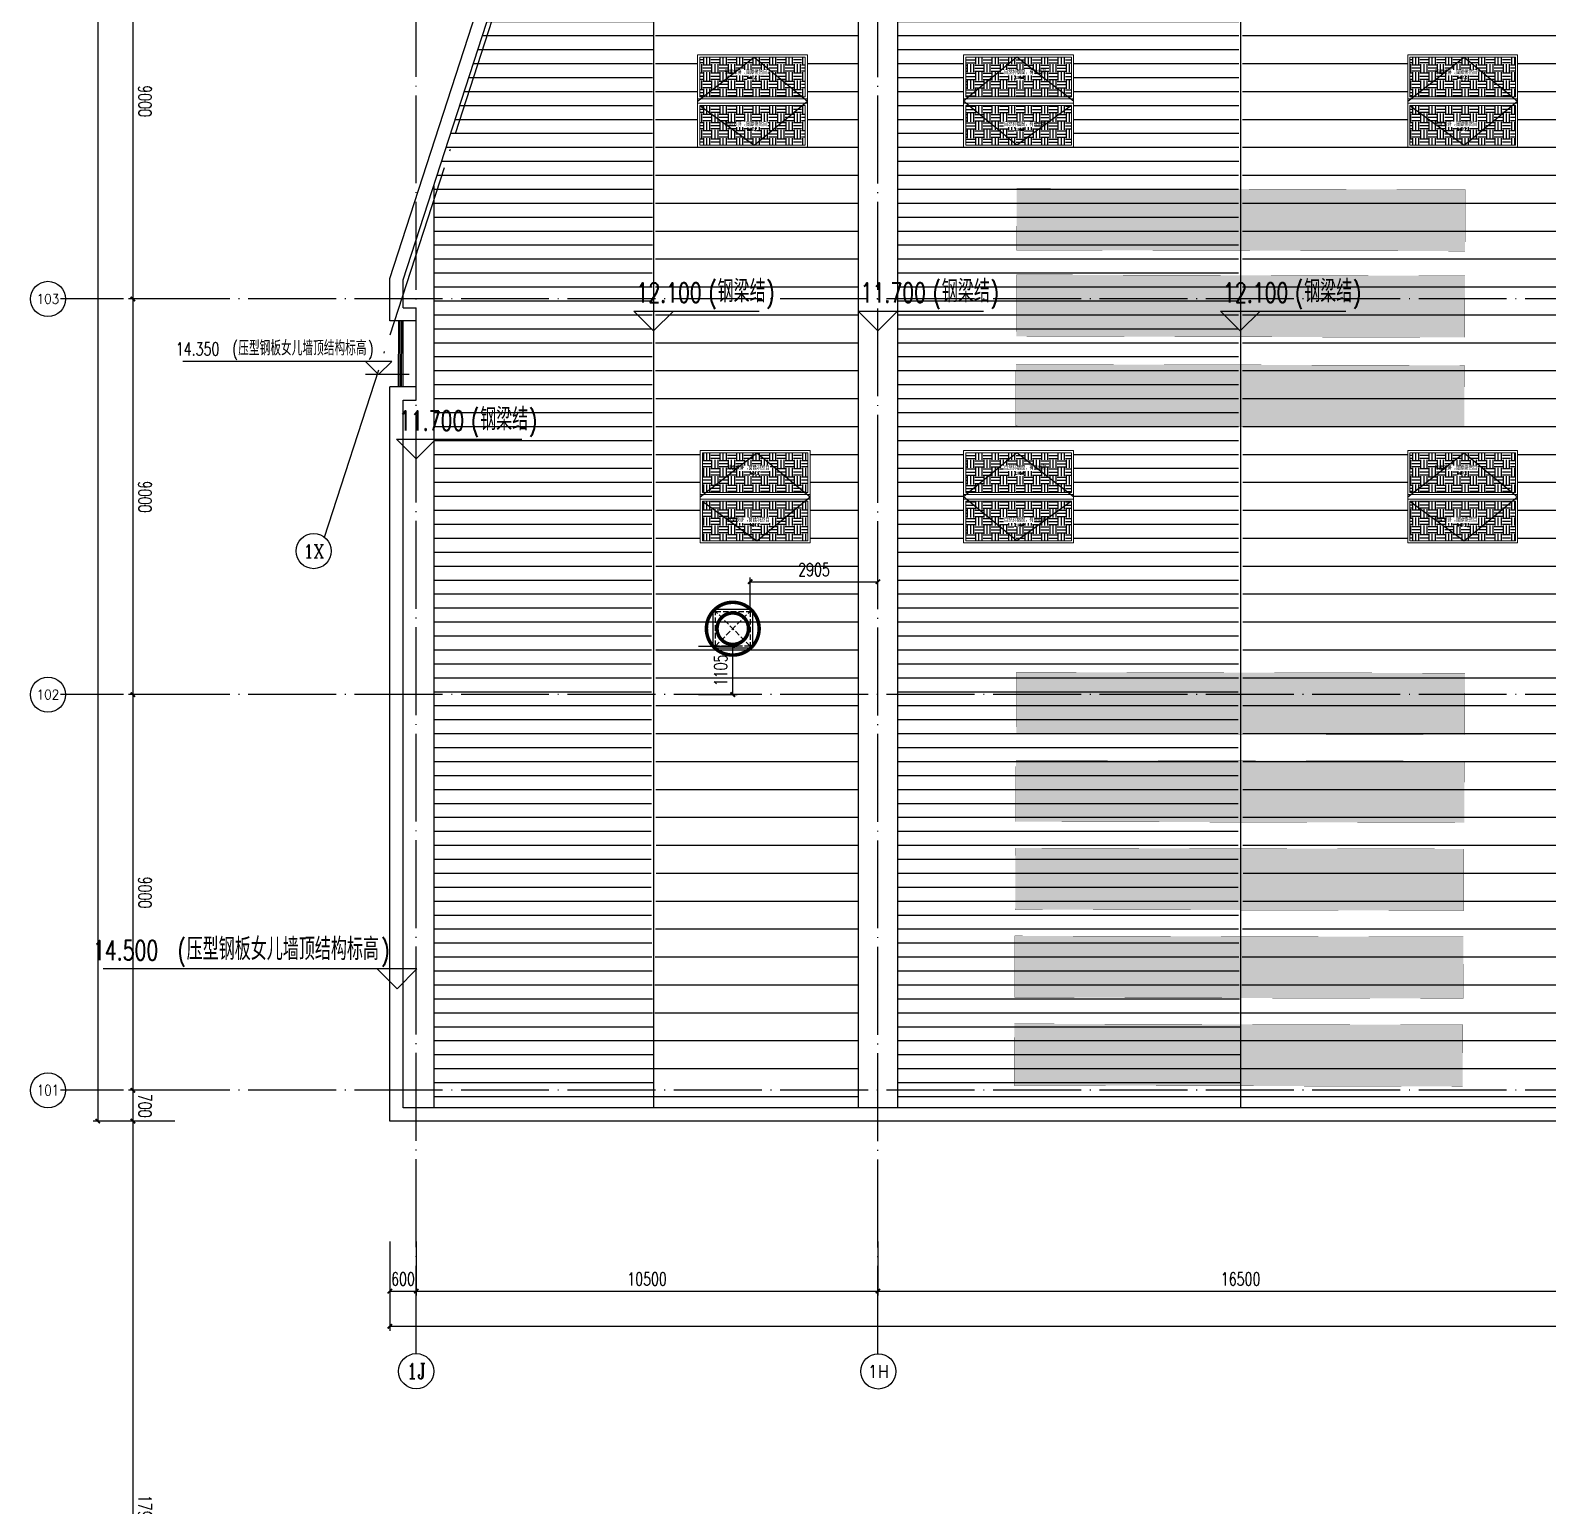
# Model space of a CAD drawing. Extents: x -555607 to 460190, y 498714 to 1664455.
# Drawn here: x 237270 to 271779, y 732373 to 765930 of the extents above; entities that cross this region are included whole.
import ezdxf
from ezdxf.enums import TextEntityAlignment as Align

# ---------------------------------------------------------------- set-up
doc = ezdxf.new("R2010")
doc.units = 0
doc.header["$LTSCALE"] = 1000
doc.header["$MEASUREMENT"] = 0
for name, pattern in [('DASH', [0.35, 0.25, -0.1]), ('DOTE', [2.42, 2, -0.2, 0.02, -0.2]), ('HIDDEN', [9.525, 6.35, -3.175])]:
    doc.linetypes.add(name, pattern=pattern)
doc.layers.get('Defpoints').update_dxf_attribs({"color": 210})
for name, color, linetype in [('99平面图例外参$0$A-HATCH-2', 251, 'Continuous'), ('A-AXIS-D', 1, 'Continuous'), ('A-AXIS-DOTE', 14, 'DOTE'), ('A-AXIS-DP', 126, 'Continuous'), ('A-AXIS-SYMB', 3, 'Continuous'), ('A-HATCH-2', 251, 'Continuous'), ('A-LIN-V', 9, 'Continuous'), ('A-SFCE', 30, 'Continuous'), ('A-WINDOW', 8, 'Continuous'), ('E-电气标注', 84, 'Continuous'), ('SPACE', 7, 'Continuous'), ('SPACE_HATCH', 8, 'Continuous'), ('参考线', 8, 'Continuous'), ('外框', 1, 'HIDDEN'), ('暖通', 7, 'Continuous')]:
    doc.layers.add(name, color=color, linetype=linetype)
doc.layers.add('成型线', color=3, linetype='Continuous', lineweight=18)
doc.styles.add('_TCH_AXIS', font='COMPLEX', dxfattribs={"bigfont": 'GBCBIG'})
doc.styles.add('_TCH_DIM', font='SIMPLEX', dxfattribs={"bigfont": 'GBCBIG'})
doc.styles.add('_TCH_DIM_T3', font='SIMPLEX', dxfattribs={"width": 0.705882, "bigfont": 'GBCBIG'})
doc.styles.add('_TCH_SPACE', font='SIMPLEX', dxfattribs={"height": 5, "bigfont": 'GBCBIG'})
doc.dimstyles.new('_TCH_ARCH&&100', dxfattribs={"dimtxt": 297.5, "dimasz": 100, "dimexe": 100, "dimexo": 100, "dimgap": 126.25, "dimtad": 1, "dimdec": 0, "dimzin": 0, "dimdsep": 46, "dimtxsty": '_TCH_DIM_T3', "dimblk": 'ARCHTICK', "dimcen": 0.09, "dimclrt": 7, "dimazin": 2, "dimtfac": 1, "dimtdec": 0, "dimtix": 1, "dimtmove": 2, "dimatfit": 3, "dimfxl": 100, "dimtolj": 1, "dimtzin": 0, "dimarcsym": 0})
pattern_1 = [(180, (0, 0), (-3e-14, -317.5), [])]
pattern_2 = [(180, (0, 0), (-6e-14, -635), [])]
pattern_3 = [(0, (0, 0), (187.5, 187.5), [187.5, -187.5]), (0, (0, 70.31), (187.5, 187.5), [187.5, -187.5]), (0, (0, 140.62), (187.5, 187.5), [187.5, -187.5]), (90, (23.44, 164.06), (-187.5, 187.5), [187.5, -187.5]), (90, (93.75, 164.06), (-187.5, 187.5), [187.5, -187.5]), (90, (164.06, 164.06), (-187.5, 187.5), [187.5, -187.5])]

# ---------------------------------------------------------------- blocks, each defined once
blk = doc.blocks.new('_ArchTick')
at = {"color": 0, "linetype": 'ByBlock', "const_width": 0.4}
blk.add_lwpolyline([(-0.5, -0.5), (0.5, 0.5)], dxfattribs=at)
blk = doc.blocks.new('*D384')
at = {"layer": 'A-AXIS-D', "color": 0, "lineweight": -2, "transparency": 16777216}
for p, q in [((240560, 741120), (239502, 741120)), ((239602, 741120), (239602, 723220)), ((240560, 723220), (239502, 723220))]:
    blk.add_line(p, q, dxfattribs=at)
at = {"layer": 'Defpoints', "color": 0, "transparency": 16777216}
for p in [(240660, 741120), (239602, 723220), (240660, 723220)]:
    blk.add_point(p, dxfattribs=at)
at = {"layer": 'A-AXIS-D', "color": 0, "lineweight": -2, "transparency": 16777216, "xscale": 100, "yscale": 100, "zscale": 100}
for p, rotation in [((239602, 741120), 90), ((239602, 723220), 270)]:
    blk.add_blockref('_ArchTick', p, dxfattribs=dict(at, rotation=rotation))
at = {"layer": 'A-AXIS-D', "color": 7, "transparency": 16777216, "insert": (239877, 732170), "char_height": 297.5, "attachment_point": 5, "rotation": 270, "style": '_TCH_DIM_T3'}
blk.add_mtext('\\A1;17900', dxfattribs=at)
blk = doc.blocks.new('*D385')
at = {"layer": 'A-AXIS-D', "color": 0, "lineweight": -2, "transparency": 16777216}
for p, q in [((240560, 741820), (239502, 741820)), ((239602, 741820), (239602, 741120)), ((240560, 741120), (239502, 741120))]:
    blk.add_line(p, q, dxfattribs=at)
at = {"layer": 'Defpoints', "color": 0, "transparency": 16777216}
for p in [(240660, 741820), (239602, 741120), (240660, 741120)]:
    blk.add_point(p, dxfattribs=at)
at = {"layer": 'A-AXIS-D', "color": 0, "lineweight": -2, "transparency": 16777216, "xscale": 100, "yscale": 100, "zscale": 100}
for p, rotation in [((239602, 741820), 90), ((239602, 741120), 270)]:
    blk.add_blockref('_ArchTick', p, dxfattribs=dict(at, rotation=rotation))
at = {"layer": 'A-AXIS-D', "color": 7, "transparency": 16777216, "insert": (239877, 741470), "char_height": 297.5, "attachment_point": 5, "rotation": 270, "style": '_TCH_DIM_T3'}
blk.add_mtext('\\A1;700', dxfattribs=at)
blk = doc.blocks.new('*D386')
at = {"layer": 'A-AXIS-D', "color": 0, "lineweight": -2, "transparency": 16777216}
for p, q in [((240560, 750820), (239502, 750820)), ((239602, 750820), (239602, 741820)), ((240560, 741820), (239502, 741820))]:
    blk.add_line(p, q, dxfattribs=at)
at = {"layer": 'Defpoints', "color": 0, "transparency": 16777216}
for p in [(240660, 750820), (239602, 741820), (240660, 741820)]:
    blk.add_point(p, dxfattribs=at)
at = {"layer": 'A-AXIS-D', "color": 0, "lineweight": -2, "transparency": 16777216, "xscale": 100, "yscale": 100, "zscale": 100}
for p, rotation in [((239602, 750820), 90), ((239602, 741820), 270)]:
    blk.add_blockref('_ArchTick', p, dxfattribs=dict(at, rotation=rotation))
at = {"layer": 'A-AXIS-D', "color": 7, "transparency": 16777216, "insert": (239877, 746320), "char_height": 297.5, "attachment_point": 5, "rotation": 270, "style": '_TCH_DIM_T3'}
blk.add_mtext('\\A1;9000', dxfattribs=at)
blk = doc.blocks.new('*D387')
at = {"layer": 'A-AXIS-D', "color": 0, "lineweight": -2, "transparency": 16777216}
for p, q in [((240560, 759820), (239502, 759820)), ((239602, 759820), (239602, 750820)), ((240560, 750820), (239502, 750820))]:
    blk.add_line(p, q, dxfattribs=at)
at = {"layer": 'Defpoints', "color": 0, "transparency": 16777216}
for p in [(240660, 759820), (239602, 750820), (240660, 750820)]:
    blk.add_point(p, dxfattribs=at)
at = {"layer": 'A-AXIS-D', "color": 0, "lineweight": -2, "transparency": 16777216, "xscale": 100, "yscale": 100, "zscale": 100}
for p, rotation in [((239602, 759820), 90), ((239602, 750820), 270)]:
    blk.add_blockref('_ArchTick', p, dxfattribs=dict(at, rotation=rotation))
at = {"layer": 'A-AXIS-D', "color": 7, "transparency": 16777216, "insert": (239877, 755320), "char_height": 297.5, "attachment_point": 5, "rotation": 270, "style": '_TCH_DIM_T3'}
blk.add_mtext('\\A1;9000', dxfattribs=at)
blk = doc.blocks.new('*D388')
at = {"layer": 'A-AXIS-D', "color": 0, "lineweight": -2, "transparency": 16777216}
for p, q in [((240560, 768820), (239502, 768820)), ((239602, 768820), (239602, 759820)), ((240560, 759820), (239502, 759820))]:
    blk.add_line(p, q, dxfattribs=at)
at = {"layer": 'Defpoints', "color": 0, "transparency": 16777216}
for p in [(240660, 768820), (239602, 759820), (240660, 759820)]:
    blk.add_point(p, dxfattribs=at)
at = {"layer": 'A-AXIS-D', "color": 0, "lineweight": -2, "transparency": 16777216, "xscale": 100, "yscale": 100, "zscale": 100}
for p, rotation in [((239602, 768820), 90), ((239602, 759820), 270)]:
    blk.add_blockref('_ArchTick', p, dxfattribs=dict(at, rotation=rotation))
at = {"layer": 'A-AXIS-D', "color": 7, "transparency": 16777216, "insert": (239877, 764320), "char_height": 297.5, "attachment_point": 5, "rotation": 270, "style": '_TCH_DIM_T3'}
blk.add_mtext('\\A1;9000', dxfattribs=at)
blk = doc.blocks.new('*D377')
at = {"layer": 'A-AXIS-D', "color": 0, "lineweight": -2, "transparency": 16777216}
for p, q in [((240460, 832520), (238701.739936, 832520)), ((238801.739936, 832520), (238801.739936, 741120)), ((240460, 741120), (238701.739936, 741120))]:
    blk.add_line(p, q, dxfattribs=at)
at = {"layer": 'Defpoints', "color": 0, "transparency": 16777216}
for p in [(240560, 832520), (238801.739936, 741120), (240560, 741120)]:
    blk.add_point(p, dxfattribs=at)
at = {"layer": 'A-AXIS-D', "color": 0, "lineweight": -2, "transparency": 16777216, "xscale": 100, "yscale": 100, "zscale": 100}
for p, rotation in [((238801.739936, 832520), 90), ((238801.739936, 741120), 270)]:
    blk.add_blockref('_ArchTick', p, dxfattribs=dict(at, rotation=rotation))
at = {"layer": 'A-AXIS-D', "color": 7, "transparency": 16777216, "insert": (239076.739936, 786820), "char_height": 297.5, "attachment_point": 5, "rotation": 270, "style": '_TCH_DIM_T3'}
blk.add_mtext('\\A1;91400', dxfattribs=at)
blk = doc.blocks.new('*D379')
at = {"layer": 'A-AXIS-D', "color": 0, "lineweight": -2, "transparency": 16777216}
for p, q in [((245446, 738380), (245446, 737153)), ((246046, 738380), (246046, 737153)), ((245446, 737253), (246046, 737253))]:
    blk.add_line(p, q, dxfattribs=at)
at = {"layer": 'Defpoints', "color": 0, "transparency": 16777216}
for p in [(245446, 738480), (246046, 738480), (246046, 737253)]:
    blk.add_point(p, dxfattribs=at)
at = {"layer": 'A-AXIS-D', "color": 0, "lineweight": -2, "transparency": 16777216, "xscale": 100, "yscale": 100, "zscale": 100, "rotation": 180}
blk.add_blockref('_ArchTick', (245446, 737253), dxfattribs=at)
at = {"layer": 'A-AXIS-D', "color": 0, "lineweight": -2, "transparency": 16777216, "xscale": 100, "yscale": 100, "zscale": 100}
blk.add_blockref('_ArchTick', (246046, 737253), dxfattribs=at)
at = {"layer": 'A-AXIS-D', "color": 7, "transparency": 16777216, "insert": (245746, 737528), "char_height": 297.5, "attachment_point": 5, "style": '_TCH_DIM_T3'}
blk.add_mtext('\\A1;600', dxfattribs=at)
blk = doc.blocks.new('*D380')
at = {"layer": 'A-AXIS-D', "color": 0, "lineweight": -2, "transparency": 16777216}
for p, q in [((246046, 738380), (246046, 737153)), ((256546, 738380), (256546, 737153)), ((246046, 737253), (256546, 737253))]:
    blk.add_line(p, q, dxfattribs=at)
at = {"layer": 'Defpoints', "color": 0, "transparency": 16777216}
for p in [(246046, 738480), (256546, 738480), (256546, 737253)]:
    blk.add_point(p, dxfattribs=at)
at = {"layer": 'A-AXIS-D', "color": 0, "lineweight": -2, "transparency": 16777216, "xscale": 100, "yscale": 100, "zscale": 100, "rotation": 180}
blk.add_blockref('_ArchTick', (246046, 737253), dxfattribs=at)
at = {"layer": 'A-AXIS-D', "color": 0, "lineweight": -2, "transparency": 16777216, "xscale": 100, "yscale": 100, "zscale": 100}
blk.add_blockref('_ArchTick', (256546, 737253), dxfattribs=at)
at = {"layer": 'A-AXIS-D', "color": 7, "transparency": 16777216, "insert": (251296, 737528), "char_height": 297.5, "attachment_point": 5, "style": '_TCH_DIM_T3'}
blk.add_mtext('\\A1;10500', dxfattribs=at)
blk = doc.blocks.new('*D381')
at = {"layer": 'A-AXIS-D', "color": 0, "lineweight": -2, "transparency": 16777216}
for p, q in [((256546, 738380), (256546, 737153)), ((273046, 738380), (273046, 737153)), ((256546, 737253), (273046, 737253))]:
    blk.add_line(p, q, dxfattribs=at)
at = {"layer": 'Defpoints', "color": 0, "transparency": 16777216}
for p in [(256546, 738480), (273046, 738480), (273046, 737253)]:
    blk.add_point(p, dxfattribs=at)
at = {"layer": 'A-AXIS-D', "color": 0, "lineweight": -2, "transparency": 16777216, "xscale": 100, "yscale": 100, "zscale": 100, "rotation": 180}
blk.add_blockref('_ArchTick', (256546, 737253), dxfattribs=at)
at = {"layer": 'A-AXIS-D', "color": 0, "lineweight": -2, "transparency": 16777216, "xscale": 100, "yscale": 100, "zscale": 100}
blk.add_blockref('_ArchTick', (273046, 737253), dxfattribs=at)
at = {"layer": 'A-AXIS-D', "color": 7, "transparency": 16777216, "insert": (264796, 737528), "char_height": 297.5, "attachment_point": 5, "style": '_TCH_DIM_T3'}
blk.add_mtext('\\A1;16500', dxfattribs=at)
blk = doc.blocks.new('*D410')
at = {"layer": 'A-AXIS-D', "color": 0, "lineweight": -2, "transparency": 16777216}
for p, q in [((245446, 738280), (245446, 736353)), ((371946, 738280), (371946, 736353)), ((245446, 736453), (371946, 736453))]:
    blk.add_line(p, q, dxfattribs=at)
at = {"layer": 'Defpoints', "color": 0, "transparency": 16777216}
for p in [(245446, 738380), (371946, 738380), (371946, 736453)]:
    blk.add_point(p, dxfattribs=at)
at = {"layer": 'A-AXIS-D', "color": 0, "lineweight": -2, "transparency": 16777216, "xscale": 100, "yscale": 100, "zscale": 100, "rotation": 180}
blk.add_blockref('_ArchTick', (245446, 736453), dxfattribs=at)
at = {"layer": 'A-AXIS-D', "color": 0, "lineweight": -2, "transparency": 16777216, "xscale": 100, "yscale": 100, "zscale": 100}
blk.add_blockref('_ArchTick', (371946, 736453), dxfattribs=at)
at = {"layer": 'A-AXIS-D', "color": 7, "transparency": 16777216, "insert": (308696, 736728), "char_height": 297.5, "attachment_point": 5, "style": '_TCH_DIM_T3'}
blk.add_mtext('\\A1;126500', dxfattribs=at)
blk = doc.blocks.new('44')
blk.add_wipeout([(277446, 745270), (279946, 745270), (279946, 747370), (277446, 747370)]).dxf.layer = '参考线'
at = {"layer": 'SPACE_HATCH'}
h = blk.add_hatch(dxfattribs=at)
h.set_pattern_fill('土壤', color=250, scale=50, style=0)
h.set_pattern_definition(pattern_3)
h.paths.add_polyline_path([(277496, 746420), (279896, 746420), (279896, 747320), (277496, 747320)])
h.paths.add_polyline_path([(278352, 746904), (279057, 746904), (279057, 747034), (278352, 747034)])
h.paths.add_polyline_path([(278591, 746811), (278817, 746811), (278817, 746895), (278591, 746895)])
h = blk.add_hatch(dxfattribs=at)
h.set_pattern_fill('土壤', color=250, scale=50, style=0)
h.set_pattern_definition(pattern_3)
h.paths.add_polyline_path([(277496, 746220), (279896, 746220), (279896, 745320), (277496, 745320)])
h.paths.add_polyline_path([(278352, 745724), (279057, 745724), (279057, 745854), (278352, 745854)])
h.paths.add_polyline_path([(278591, 745631), (278817, 745631), (278817, 745715), (278591, 745715)])
at = {"layer": '外框', "color": 250}
for points in [[(279946, 746320), (278658, 747320), (277446, 746320)], [(279896, 746220), (278658, 745320), (277446, 746320)]]:
    blk.add_lwpolyline(points, dxfattribs=at)
at = {"layer": '成型线', "color": 8}
for p, q in [((279946, 745270), (279946, 747370)), ((277446, 746370), (279946, 746370)), ((277446, 746270), (279946, 746270)), ((277496, 746420), (279896, 746420)), ((277496, 746220), (279896, 746220))]:
    blk.add_line(p, q, dxfattribs=at)
for points in [[(279946, 745270), (277446, 745270), (277446, 747370), (279946, 747370)], [(277496, 746420), (277496, 747320), (279896, 747320), (279896, 746420)], [(279896, 746220), (279896, 745320), (277496, 745320), (277496, 746220)]]:
    blk.add_lwpolyline(points, dxfattribs=at)
at = {"layer": 'SPACE', "color": 250, "style": '_TCH_SPACE'}
for p in [(278365, 746930), (278365, 745750)]:
    blk.add_text('自然排烟窗，有效面积', height=96.5, dxfattribs=at).set_placement(p)
at = {"layer": 'SPACE', "color": 250, "style": '_TCH_SPACE', "width": 0.705882}
for s, height, p in [('2.16m', 59.5, (278600, 746828)), ('2', 29.8, (278792, 746863)), ('2.16m', 59.5, (278600, 745648)), ('2', 29.8, (278792, 745683))]:
    blk.add_text(s, height=height, dxfattribs=at).set_placement(p)
blk = doc.blocks.new('nr3453464')
at = {"layer": 'A-LIN-V'}
blk.add_blockref('44', (14050, 72000), dxfattribs=at)
at = {"layer": 'A-LIN-V', "xscale": -0.9999999999999998}
blk.add_blockref('44', (581542, 72000), dxfattribs=at)
blk = doc.blocks.new('242343243')
at = {"layer": 'A-LIN-V', "xscale": -1}
for p in [(532392, 18000), (532450, 9000)]:
    blk.add_blockref('44', p, dxfattribs=at)
at = {"layer": 'A-WINDOW'}
for p in [(-33000, -54000), (-33000, -63000)]:
    blk.add_blockref('nr3453464', p, dxfattribs=at)
blk = doc.blocks.new('fengji')
at = {"layer": '暖通', "color": 7, "linetype": 'DASH', "ltscale": 0.5}
for p, q in [((-395, 395), (395, -395)), ((395, 395), (-395, -395))]:
    blk.add_line(p, q, dxfattribs=at)
at = {"layer": '暖通', "color": 7, "const_width": 79.8}
for points in [[(0, -600, -1), (0, 600, -1)], [(0, -600, 1), (0, 600, 1)]]:
    blk.add_lwpolyline(points, format="xyb", dxfattribs=at)
at = {"layer": '暖通', "color": 7, "ltscale": 0.5}
blk.add_lwpolyline([(-445, 445), (445, 445), (445, -445), (-445, -445)], close=True, dxfattribs=at)
at = {"layer": '暖通', "color": 7, "linetype": 'DASH', "const_width": 79.8}
for points in [[(0, -358, -1), (0, 358, -1)], [(0, -358, 1), (0, 358, 1)]]:
    blk.add_lwpolyline(points, format="xyb", dxfattribs=at)
at = {"layer": '暖通', "color": 7, "linetype": 'DASH', "ltscale": 0.5}
blk.add_lwpolyline([(-395, 395), (395, 395), (395, -395), (-395, -395)], close=True, dxfattribs=at)
blk = doc.blocks.new('*D685')
at = {"layer": 'A-AXIS-DP', "color": 0, "lineweight": -2, "transparency": 16777216}
for p, q in [((253641, 752805), (253641, 753488)), ((253641, 753388), (256546, 753388)), ((256546, 752805), (256546, 753488))]:
    blk.add_line(p, q, dxfattribs=at)
at = {"layer": 'Defpoints', "color": 0, "transparency": 16777216}
for p in [(256546, 753388), (253641, 752705), (256546, 752705)]:
    blk.add_point(p, dxfattribs=at)
at = {"layer": 'A-AXIS-DP', "color": 0, "lineweight": -2, "transparency": 16777216, "xscale": 100, "yscale": 100, "zscale": 100, "rotation": 180}
blk.add_blockref('_ArchTick', (253641, 753388), dxfattribs=at)
at = {"layer": 'A-AXIS-DP', "color": 0, "lineweight": -2, "transparency": 16777216, "xscale": 100, "yscale": 100, "zscale": 100}
blk.add_blockref('_ArchTick', (256546, 753388), dxfattribs=at)
at = {"layer": 'A-AXIS-DP', "color": 7, "transparency": 16777216, "insert": (255093, 753663), "char_height": 297.5, "attachment_point": 5, "style": '_TCH_DIM_T3'}
blk.add_mtext('\\A1;2905', dxfattribs=at)
blk = doc.blocks.new('*D686')
at = {"layer": 'A-AXIS-DP', "color": 0, "lineweight": -2, "transparency": 16777216}
for p, q in [((252466, 751925), (253345, 751925)), ((253245, 750820), (253245, 751925)), ((252466, 750820), (253345, 750820))]:
    blk.add_line(p, q, dxfattribs=at)
at = {"layer": 'Defpoints', "color": 0, "transparency": 16777216}
for p in [(252366, 751925), (253245, 751925), (252366, 750820)]:
    blk.add_point(p, dxfattribs=at)
at = {"layer": 'A-AXIS-DP', "color": 0, "lineweight": -2, "transparency": 16777216, "xscale": 100, "yscale": 100, "zscale": 100}
for p, rotation in [((253245, 751925), 90), ((253245, 750820), 270)]:
    blk.add_blockref('_ArchTick', p, dxfattribs=dict(at, rotation=rotation))
at = {"layer": 'A-AXIS-DP', "color": 7, "transparency": 16777216, "insert": (252970, 751372), "char_height": 297.5, "attachment_point": 5, "rotation": 90, "style": '_TCH_DIM_T3'}
blk.add_mtext('\\A1;1105', dxfattribs=at)
blk = doc.blocks.new('w42343eeee')
at = {"color": 250}
blk.add_wipeout([(367285, 568212), (365883, 568215), (365906, 578415), (367306, 578412)], dxfattribs=at).dxf.layer = '参考线'
at = {"layer": '99平面图例外参$0$A-HATCH-2'}
h = blk.add_hatch(dxfattribs=at)
h.set_pattern_fill('ANSI33', color=250, scale=75)
h.set_pattern_definition([(45, (1135667.22, 924695.12), (-168.3798, 168.3798), []), (45, (1135835.6, 924695.12), (-168.3798, 168.3798), [119.0625, -59.53125])])
h.paths.add_polyline_path([(366843, 550430), (365843, 550432)])
h.paths.add_polyline_path([(365906, 578415), (367306, 578412), (367283, 568212), (365883, 568215)])
at = {"layer": 'E-电气标注', "color": 250, "const_width": 5}
blk.add_lwpolyline([(365906, 578415), (365883, 568215), (367283, 568212), (367306, 578412)], close=True, dxfattribs=at)
blk = doc.blocks.new('w242343')
at = {"layer": 'A-SFCE', "color": 250, "rotation": 270.1299680659603}
for p in [(40598173436.169228, 3386153376.049073), (40598173436.565079, 3386151376.052275), (40598173428.5802, 3386149376.053816), (40598173456.955688, 3386142376.081957), (40598173448.97081, 3386140376.083501), (40598173440.985977, 3386138376.085043), (40598173433.001137, 3386136376.086585), (40598173425.016312, 3386134376.088127)]:
    blk.add_blockref('w42343eeee', p, dxfattribs=at)
for p in [(40598156936.211678, 3386153338.620992), (40598156936.607529, 3386151376.05237), (40598156928.62265, 3386149338.625731), (40598156956.998138, 3386142338.65387), (40598156949.013268, 3386140338.655417), (40598156941.028427, 3386138338.656959), (40598156933.043602, 3386136338.658501), (40598156925.058769, 3386134338.660043)]:
    blk.add_blockref('w42343eeee', p, dxfattribs=at)
blk = doc.blocks.new('2312321321')
at = {"layer": '暖通', "rotation": 180}
blk.add_blockref('fengji', (253245.8, 752320), dxfattribs=at)
at = {"layer": 'A-AXIS-DP'}
for p1, p2, distance, picture, middle in [((253640.8, 752705), (256545.8, 752705), 682.9, '*D685', (255093.3, 753662.9)), ((252365.8, 750820), (252365.8, 751925), -879.2, '*D686', (252970, 751372.5))]:
    dim = blk.add_aligned_dim(p1=p1, p2=p2, distance=distance, dimstyle='_TCH_ARCH&&100', dxfattribs=at)
    dim.commit()
    dim.dimension.update_dxf_attribs({"geometry": picture, "text_midpoint": middle})

msp = doc.modelspace()

# ---------------------------------------------------------------- linework, layer by layer
at = {"layer": 'A-AXIS-D'}
for centre in [(237670.1, 759821.1), (237670.1, 750821.1), (237670.1, 741821.1)]:
    msp.add_circle(centre, 400, dxfattribs=at)

# ---------------------------------------------------------------- block references
at = {"layer": 'A-WINDOW', "rotation": 359.8700319340397}
msp.add_blockref('w242343', (-40606042043.5, -3292924822.4), dxfattribs=at)

# ---------------------------------------------------------------- texts
at = {"layer": 'A-AXIS-D', "color": 7, "style": '_TCH_AXIS'}
for s, height, p, p2 in [('103', 220.59, (237412.7, 759710.8), (237927.5, 759710.8)), ('102', 220.59, (237412.7, 750710.8), (237927.5, 750710.8)), ('101', 241.21, (237417.4, 741700.5), (237922.8, 741700.5))]:
    msp.add_text(s, height=height, dxfattribs=at).set_placement(p, p2, align=Align.FIT)
at = {"layer": 'A-AXIS-SYMB', "color": 8, "style": '_TCH_DIM', "width": 0.705882}
for s, height, p in [('14.500', 446.25, (238694.3, 744780.8)), ('(', 446.2, (240614.3, 744780.8))]:
    msp.add_text(s, height=height, dxfattribs=at).set_placement(p)

# ---------------------------------------------------------------- dimensions: what is measured, and where the dimension line sits
at = {"layer": 'A-AXIS-D'}
for base, p1, p2, text, picture, middle in [((238801.7, 741120), (240560, 832520), (240560, 741120), '91400', '*D377', (239076.7, 786820)), ((239601.7, 759820), (240660, 768820), (240660, 759820), '9000', '*D388', (239876.7, 764320)), ((239601.7, 750820), (240660, 759820), (240660, 750820), '9000', '*D387', (239876.7, 755320)), ((239601.7, 741820), (240660, 750820), (240660, 741820), '9000', '*D386', (239876.7, 746320)), ((239601.7, 741120), (240660, 741820), (240660, 741120), '700', '*D385', (239876.7, 741470)), ((239601.7, 723220), (240660, 741120), (240660, 723220), '17900', '*D384', (239876.7, 732170))]:
    dim = msp.add_linear_dim(base=base, p1=p1, p2=p2, angle=270, text=text, dimstyle='_TCH_ARCH&&100', dxfattribs=at)
    dim.commit()
    dim.dimension.update_dxf_attribs({"geometry": picture, "text_midpoint": middle, "dimtype": 129, "text_rotation": 270})

# ---------------------------------------------------------------- next in the draw order: hatches: boundary and pattern name
at = {"layer": 'A-HATCH-2'}
h = msp.add_hatch(dxfattribs=at)
h.set_pattern_fill('ANSI31', color=250, scale=400, angle=135)
h.set_pattern_definition(pattern_2)
h.paths.add_polyline_path([(272595.8, 832220), (269102, 832220), (265289.6, 820470.1), (264795.8, 818948.4), (264850.6, 746374.3), (264795.8, 741420), (272595.8, 741420)])
h = msp.add_hatch(dxfattribs=at)
h.set_pattern_fill('ANSI31', color=250, scale=200, angle=135)
h.set_pattern_definition(pattern_1)
h.paths.add_polyline_path([(256995.8, 794908.6), (264795.8, 818948.4), (264795.8, 830430), (264741, 746374.3), (264795.8, 741420), (256995.8, 741420)])
h = msp.add_hatch(dxfattribs=at)
h.set_pattern_fill('ANSI31', color=250, scale=400, angle=135)
h.set_pattern_definition(pattern_2)
h.paths.add_polyline_path([(256095.8, 792134.8), (251476.8, 777898.9), (251500.6, 746374.3), (251445.8, 741420), (256095.8, 741420)])
h = msp.add_hatch(dxfattribs=at)
h.set_pattern_fill('ANSI31', color=250, scale=200, angle=135)
h.set_pattern_definition(pattern_1)
h.paths.add_polyline_path([(246445.8, 762393.2), (251445.8, 777803.3), (251441.3, 777789.6), (251445.8, 777771.5), (251391, 746374.3), (251445.8, 741420), (246445.8, 741420)])

# ---------------------------------------------------------------- next in the draw order: linework, layer by layer
at = {"layer": 'A-AXIS-D'}
for centre in [(243715.2, 754085), (246045.9, 735431.1), (256556.4, 735426.1)]:
    msp.add_circle(centre, 400, dxfattribs=at)
at = {"layer": 'A-AXIS-DOTE', "color": 250}
for p, q in [((246045.9, 735831.1), (246045.9, 841487.3)), ((256545.8, 735826), (256545.8, 841482.3)), ((355545.8, 759820), (237953.6, 759820)), ((355545.8, 750820), (237953.6, 750820)), ((355545.8, 741820), (237953.6, 741820))]:
    msp.add_line(p, q, dxfattribs=at)
at = {"layer": 'A-AXIS-DOTE', "color": 250, "ltscale": 2}
msp.add_lwpolyline([(243958.3, 754402.6), (270444.8, 836034.7)], dxfattribs=at)
at = {"layer": 'A-AXIS-SYMB', "color": 8}
for p, q in [((251445.8, 759091.6), (250995.8, 759541.6)), ((250995.8, 759541.6), (253845.8, 759541.6)), ((251445.8, 759091.6), (251895.8, 759541.6)), ((256545.8, 759091.6), (256095.8, 759541.6)), ((256095.8, 759541.6), (258945.8, 759541.6)), ((256545.8, 759091.6), (256995.8, 759541.6)), ((264787.4, 759091.6), (264337.4, 759541.6)), ((264337.4, 759541.6), (267187.4, 759541.6)), ((264787.4, 759091.6), (265237.4, 759541.6)), ((245489.3, 758400.8), (240735.9, 758400.8)), ((245189.3, 758100.8), (244889.3, 758400.8)), ((245189.3, 758100.8), (245489.3, 758400.8)), ((245889.3, 758100.8), (244889.3, 758100.8)), ((246045.9, 756180.1), (245595.9, 756630.1)), ((245595.9, 756630.1), (248445.9, 756630.1)), ((246045.9, 756180.1), (246495.9, 756630.1)), ((246059.3, 744580.8), (238929.3, 744580.8)), ((245609.3, 744130.8), (245159.3, 744580.8)), ((245609.3, 744130.8), (246059.3, 744580.8))]:
    msp.add_line(p, q, dxfattribs=at)
at = {"layer": 'A-LIN-V', "color": 8}
for points in [[(256995.8, 794908.6), (256995.8, 741420)], [(256095.8, 792134.8), (256095.8, 741420)], [(246445.8, 762393.2), (246445.8, 741420)]]:
    msp.add_lwpolyline(points, dxfattribs=at)
at = {"layer": 'A-SFCE', "color": 8}
for p, q in [((245751.5, 760253.2), (269102, 832220)), ((264795.8, 818948.4), (264795.8, 741420)), ((251445.8, 777803.3), (251445.8, 741420)), ((245750.1, 759620), (245751.5, 760253.2)), ((245750.1, 759620), (246045.9, 759620)), ((246045.9, 757520), (246045.9, 759620)), ((245745.9, 757820), (245745.9, 759320)), ((246045.9, 757820), (245445.8, 757820)), ((245745.8, 757520), (246045.9, 757520))]:
    msp.add_line(p, q, dxfattribs=at)
for points in [[(246045.9, 759320), (245445.8, 759320), (245445.8, 760283.3), (268883.9, 832520), (355945.8, 832520)], [(355945.9, 741120), (245445.9, 741120), (245445.9, 757820)], [(355945.9, 741420), (245745.9, 741420), (245745.9, 757520)]]:
    msp.add_lwpolyline(points, dxfattribs=at)
at = {"layer": 'A-WINDOW'}
for p, q in [((245645.8, 757820.3), (245649, 759320)), ((245678.8, 757820.2), (245682, 759320)), ((245712.8, 757820.1), (245716, 759320))]:
    msp.add_line(p, q, dxfattribs=at)

# ---------------------------------------------------------------- next in the draw order: texts
at = {"layer": 'A-AXIS-D', "color": 7, "style": '_TCH_AXIS'}
for s, height, p, p2 in [('1X', 300.65, (243478.9, 753934.7), (243951.4, 753934.7)), ('1J', 351.87, (245828, 735255.2), (246263.7, 735255.2)), ('1H', 288.12, (256316.3, 735282.1), (256796.5, 735282.1))]:
    msp.add_text(s, height=height, dxfattribs=at).set_placement(p, p2, align=Align.FIT)
at = {"layer": 'A-AXIS-SYMB', "color": 8, "style": '_TCH_DIM', "width": 0.705882}
for s, height, p in [('(', 446.2, (252690, 759741.6)), (')', 446.2, (254005.9, 759741.6)), ('(', 446.2, (257790, 759741.6)), (')', 446.2, (259105.9, 759741.6)), ('(', 446.2, (266031.6, 759741.6)), (')', 446.2, (267347.5, 759741.6)), ('12.100', 446.25, (251055, 759741.6)), ('11.700', 446.25, (256155, 759741.6)), ('12.100', 446.25, (264396.6, 759741.6)), ('(', 297.5, (241859.3, 758534.1)), (')', 297.5, (244948.2, 758534.1)), ('14.350', 297.5, (240579.3, 758534.1)), ('11.700', 446.25, (245655, 756830.1)), ('(', 446.2, (247290, 756830.1)), (')', 446.2, (248605.9, 756830.1)), (')', 446.2, (245247.7, 744780.8))]:
    msp.add_text(s, height=height, dxfattribs=at).set_placement(p)
at = {"layer": 'A-AXIS-SYMB', "color": 8, "style": '_TCH_DIM'}
for s, height, p in [('钢梁结', 506.38, (252900, 759741.6)), ('钢梁结', 506.38, (258000, 759741.6)), ('钢梁结', 506.38, (266241.6, 759741.6)), ('压型钢板女儿墙顶结构标高', 337.589, (241999.3, 758534.1)), ('钢梁结', 506.38, (247500, 756830.1)), ('压型钢板女儿墙顶结构标高', 506.383, (240824.3, 744780.8))]:
    msp.add_text(s, height=height, dxfattribs=at).set_placement(p)

# ---------------------------------------------------------------- next in the draw order: dimensions: what is measured, and where the dimension line sits
at = {"layer": 'A-AXIS-D'}
for base, p1, p2, text, picture, middle in [((246045.9, 737253.3), (245445.8, 738480), (246045.9, 738480), '600', '*D379', (245745.8, 737528.3)), ((371945.8, 736453.3), (245445.8, 738380), (371945.8, 738380), '126500', '*D410', (308695.8, 736728.3)), ((256545.8, 737253.3), (246045.9, 738480), (256545.8, 738480), '10500', '*D380', (251295.8, 737528.3)), ((273045.8, 737253.3), (256545.8, 738480), (273045.8, 738480), '16500', '*D381', (264795.8, 737528.3))]:
    dim = msp.add_linear_dim(base=base, p1=p1, p2=p2, angle=0, text=text, dimstyle='_TCH_ARCH&&100', dxfattribs=at)
    dim.commit()
    dim.dimension.update_dxf_attribs({"geometry": picture, "text_midpoint": middle, "dimtype": 129})

# ---------------------------------------------------------------- next in the draw order: block references
at = {"layer": 'A-WINDOW'}
msp.add_blockref('242343243', (0, 0), dxfattribs=at)

# ---------------------------------------------------------------- next in the draw order: block references
at = {"layer": '暖通', "color": 7}
msp.add_blockref('2312321321', (0, 0), dxfattribs=at)

doc.saveas('drawing.dxf')
